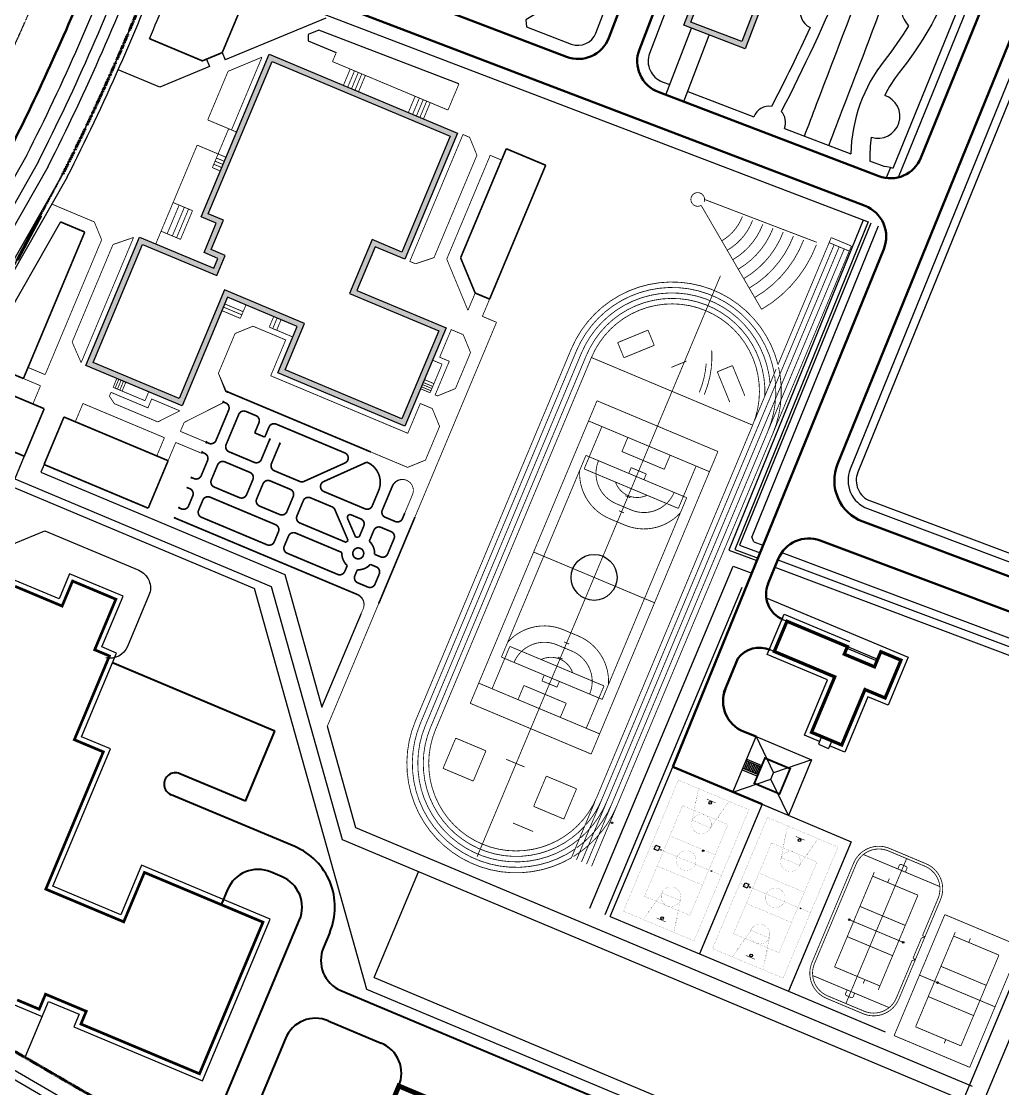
# Model space of a CAD drawing. Header units: millimetres. Extents: x 85680 to 1644304, y -104706 to 909689.
# Drawn here: x 1247889 to 1427488, y 63336 to 258549 of the extents above; entities that cross this region are included whole.
import ezdxf

# ---------------------------------------------------------------- set-up
doc = ezdxf.new("R2010")
doc.units = ezdxf.units.MM
doc.linetypes.add('DASHED', pattern=[5.5, 4, -1.5])
doc.linetypes.add('HIDDEN', pattern=[3.5, 2, -1.5])
for name, color, linetype in [('axes', 40, 'DASHED'), ('new building', 7, 'Continuous'), ('street2', 7, 'Continuous'), ('urban planing', 243, 'Continuous'), ('water', 5, 'Continuous')]:
    doc.layers.add(name, color=color, linetype=linetype)
for name, color, linetype, lineweight in [('red line', 240, 'HIDDEN', 100), ('road', 252, 'Continuous', 40), ('street', 7, 'Continuous', 50)]:
    doc.layers.add(name, color=color, linetype=linetype, lineweight=lineweight)
doc.linetypes.add('FENCELINE2', pattern='A,0.25,-0.1,[132,ltypeshp.shx,S=0.1,R=0,X=-0.1,Y=0],-0.1,1', length=1.45)

msp = doc.modelspace()

# ---------------------------------------------------------------- hatches: boundary and pattern name
at = {"layer": 'new building', "ltscale": 200}
h = msp.add_hatch(color=256, dxfattribs=at)
h.paths.add_polyline_path([(1384330, 290562), (1383396, 290919), (1380536, 283448), (1381470, 283090)])
h.paths.add_polyline_path([(1394603, 286629), (1392268, 287523), (1391911, 286589), (1393311, 286053), (1387591, 271110), (1386191, 271646), (1385833, 270712), (1388168, 269819)])
h.paths.add_polyline_path([(1380755, 281222), (1379821, 281580), (1376961, 274109), (1377895, 273751)])
h.paths.add_polyline_path([(1377895, 273751), (1376961, 274109), (1375560, 274645), (1372700, 267174), (1373634, 266816), (1376136, 273353), (1377537, 272817)])
h.paths.add_polyline_path([(1386767, 270355), (1385833, 270712), (1379756, 254836), (1370416, 258411), (1372919, 264948), (1371985, 265306), (1369125, 257834), (1380332, 253544)])
h.paths.add_polyline_path([(1401874, 340596), (1411213, 337021), (1405136, 321145), (1406069, 320787), (1412504, 337598), (1401298, 341888), (1398438, 334416), (1399371, 334059)])
h.paths.add_polyline_path([(1398656, 332191), (1397723, 332548), (1394862, 325077), (1397200, 324182), (1397557, 325116), (1396154, 325654)])
h.paths.add_polyline_path([(1397200, 324182), (1396266, 324540), (1393406, 317069), (1394340, 316711)])
h.paths.add_polyline_path([(1393625, 314843), (1392691, 315201), (1389831, 307729), (1390765, 307372)])
h.paths.add_polyline_path([(1407473, 320250), (1405136, 321145), (1404778, 320211), (1406181, 319673), (1400461, 304731), (1399061, 305267), (1398703, 304333), (1401038, 303439)])
h.paths.add_polyline_path([(1389006, 306974), (1390407, 306438), (1390765, 307372), (1389831, 307729), (1388430, 308266), (1385570, 300794), (1386504, 300437)])
h.paths.add_polyline_path([(1385789, 298569), (1384855, 298927), (1381995, 291455), (1384330, 290562), (1384687, 291495), (1383286, 292032)])
h.paths.add_polyline_path([(1399637, 303976), (1398703, 304333), (1392268, 287523), (1393202, 287165)])
at = {"layer": 'new building', "ltscale": 500}
h = msp.add_hatch(color=256, dxfattribs=at)
h.paths.add_polyline_path([(1327728, 238085), (1293245, 252539), (1280776, 222793), (1283575, 221620), (1281330, 216264), (1283864, 215202), (1283102, 213385), (1269535, 219072), (1259699, 195606), (1277294, 188230), (1285619, 208090), (1298392, 202736), (1294838, 194259), (1318081, 184515), (1325619, 202497), (1309281, 209346), (1312619, 217309), (1318062, 215027)])
h.paths.add_polyline_path([(1326395, 237540), (1317517, 216360), (1312073, 218641), (1307948, 208800), (1324286, 201952), (1317536, 185848), (1296171, 194804), (1299724, 203282), (1285074, 209423), (1276749, 189563), (1261031, 196151), (1270081, 217739), (1283647, 212053), (1285196, 215747), (1282662, 216809), (1284908, 222165), (1282109, 223338), (1293791, 251207)], flags=16)

# ---------------------------------------------------------------- linework, layer by layer
at = {"layer": 'axes', "ltscale": 0.0001}
msp.add_arc((891391, 415626, 0), 390241, 333.11394, 346.02699, dxfattribs=at)
at = {"layer": 'new building', "linetype": 'FENCELINE2'}
for p, q in [((1256283, 230051, 0), (1228244, 180964, 0)), ((1228244, 180964, 0), (1290583, 154833, 0))]:
    msp.add_line(p, q, dxfattribs=at)
at = {"layer": 'new building'}
for p, q in [((1351952, 96372, 0), (1378159, 158890, 0)), ((1378159, 158890, 0), (1381579, 157606, 0)), ((1354719, 95212, 0), (1379809, 155066, 0)), ((1382371, 127720, 0), (1385552, 121080, 0)), ((1355678, 94811, 0), (1367148, 122174, 0)), ((1383453, 115339, 0), (1371983, 87976, 0)), ((1383453, 115339, 0), (1399759, 108504, 0)), ((1399759, 108504, 0), (1388289, 81141, 0)), ((1312472, 83645, 0), (1320590, 103013, 0)), ((1312472, 83645, 0), (1412597, 41675, 0)), ((1388289, 81141, 0), (1405977, 73726, 0))]:
    msp.add_line(p, q, dxfattribs=at)
at = {"layer": 'new building', "ltscale": 200}
for p, q in [((1254815, 152915, 0), (1246755, 156293, 0)), ((1256731, 157485, 0), (1254815, 152915, 0)), ((1266499, 153390, 0), (1256731, 157485, 0)), ((1262623, 144143, 0), (1266499, 153390, 0)), ((1258898, 127696, 0), (1265319, 143013, 0)), ((1265319, 143013, 0), (1262623, 144143, 0)), ((1264202, 125473, 0), (1258898, 127696, 0)), ((1253676, 100362, 0), (1264202, 125473, 0)), ((1269879, 104192, 0), (1266092, 95158, 0)), ((1293427, 94321, 0), (1269879, 104192, 0)), ((1266092, 95158, 0), (1253676, 100362, 0)), ((1281032, 64751, 0), (1293427, 94321, 0)), ((1246356, 78798, 0), (1251703, 76556, 0)), ((1252854, 79303, 0), (1258461, 76953, 0)), ((1258461, 76953, 0), (1257484, 74622, 0)), ((1257484, 74622, 0), (1281032, 64751, 0))]:
    msp.add_line(p, q, dxfattribs=at)
at = {"layer": 'new building', "ltscale": 10000}
for p, q in [((1398962, 143912, 0), (1404495, 141593, 0)), ((1399078, 144189, 0), (1404611, 141869, 0)), ((1394350, 127738, 0), (1393771, 126354, 0)), ((1396195, 126964, 0), (1395615, 125581, 0)), ((1393771, 126354, 0), (1395615, 125581, 0)), ((1380535, 123339, 0), (1383302, 122179, 0)), ((1380651, 123616, 0), (1383418, 122456, 0)), ((1392516, 123467, 0), (1385552, 121080, 0)), ((1379839, 121679, 0), (1382606, 120519, 0)), ((1379955, 121956, 0), (1382722, 120796, 0)), ((1385083, 119962, 0), (1385552, 121080, 0)), ((1378119, 117575, 0), (1385083, 119962, 0)), ((1388264, 113322, 0), (1385083, 119962, 0))]:
    msp.add_line(p, q, dxfattribs=at)
at = {"layer": 'new building', "ltscale": 200, "elevation": 0}
for points in [[(1399371, 334059), (1401874, 340596), (1411213, 337021), (1404778, 320211), (1406181, 319673), (1400461, 304731), (1399061, 305267), (1391911, 286589), (1393311, 286053), (1387591, 271110), (1386191, 271646), (1379756, 254836), (1370416, 258411), (1372919, 264948)], [(1372700, 267174), (1375560, 274645), (1386767, 270355), (1380332, 253544), (1369125, 257834), (1371985, 265306)]]:
    msp.add_lwpolyline(points, dxfattribs=at)
at = {"layer": 'new building', "linetype": 'FENCELINE2', "elevation": 0}
for points in [[(1274338, 270931), (1402896, 221877), (1378496, 161968), (1382711, 160386)], [(1385813, 158687), (1450867, 134264), (1411170, 39562), (1311140, 81493), (1290583, 154833)]]:
    msp.add_lwpolyline(points, dxfattribs=at)
at = {"layer": 'new building', "ltscale": 500, "elevation": 0}
msp.add_lwpolyline([(1327728, 238085), (1318062, 215027), (1312619, 217309), (1309281, 209346), (1325619, 202497), (1318081, 184515), (1294838, 194259), (1298392, 202736), (1285619, 208090), (1277294, 188230), (1259699, 195606), (1269535, 219072), (1283102, 213385), (1283864, 215202), (1281330, 216264), (1283575, 221620), (1280776, 222793), (1293245, 252539), (1327728, 238085)], close=True, dxfattribs=at)
at = {"layer": 'new building', "elevation": 0}
msp.add_lwpolyline([(1401944, 222190), (1377371, 161856), (1382522, 159922)], dxfattribs=at)
at = {"layer": 'new building', "ltscale": 200, "const_width": 500, "elevation": 0, "flags": 128}
msp.add_lwpolyline([(1247125, 79560), (1251167, 77865), (1252318, 80612), (1259770, 77488), (1258793, 75158), (1280496, 66060), (1292118, 93785), (1270415, 102883), (1266628, 93849), (1252367, 99827), (1262893, 124937), (1257590, 127160), (1264010, 142477), (1261314, 143607), (1265190, 152854), (1257266, 156176), (1255351, 151606), (1246750, 155211)], dxfattribs=at)
at = {"layer": 'new building', "ltscale": 10000, "elevation": 0}
for points in [[(1393964, 126815), (1391197, 127975), (1395450, 138120), (1384383, 142759), (1387475, 150137), (1399465, 145111)], [(1380232, 121840), (1380812, 123223)], [(1380509, 121724), (1381089, 123107)], [(1380785, 121608), (1381365, 122991)], [(1381062, 121492), (1381642, 122875)], [(1381339, 121376), (1381919, 122759)], [(1381615, 121260), (1382195, 122643)], [(1381892, 121144), (1382472, 122527)], [(1382169, 121028), (1382749, 122411)], [(1382445, 120912), (1383025, 122295)]]:
    msp.add_lwpolyline(points, dxfattribs=at)
at = {"layer": 'new building', "ltscale": 10000, "const_width": 600, "elevation": 0}
msp.add_lwpolyline([(1402292, 136336), (1398039, 126191), (1392506, 128511), (1396758, 138655), (1385691, 143295), (1388011, 148828), (1399078, 144189), (1398498, 142806), (1404032, 140486), (1405191, 143253), (1408880, 141706), (1405981, 134790), (1402292, 136336)], dxfattribs=at)
at = {"layer": 'new building', "ltscale": 10000, "elevation": 0}
msp.add_lwpolyline([(1388264, 113322), (1378119, 117575), (1382371, 127720), (1392516, 123467)], close=True, dxfattribs=at)
at = {"layer": 'new building', "linetype": 'DASHED', "ltscale": 0.3, "const_width": 350, "elevation": 0}
msp.add_lwpolyline([(1386657, 117249), (1382046, 119182), (1383978, 123793), (1388590, 121860)], close=True, dxfattribs=at)
at = {"layer": 'new building', "ltscale": 0.2, "const_width": 900, "elevation": 0}
msp.add_lwpolyline([(1307703, 41679), (1316985, 63822), (1389432, 33454), (1380157, 11328)], dxfattribs=at)
at = {"layer": 'new building', "linetype": 'FENCELINE2'}
msp.add_arc((891392, 415626, 0), 409371, 333.04996, 339.3011, dxfattribs=at)
at = {"layer": 'red line', "linetype": 'HIDDEN', "ltscale": 0.001, "elevation": 0, "flags": 128}
msp.add_lwpolyline([(1517370, 837990), (1471409, 828281), (1425325, 820348, 0.3483004), (1421307, 816139), (1406780, 758966), (1402195, 746064), (1393562, 721770, 0.0132601), (1387844, 704215), (1373245, 647265), (1355164, 567055), (1348510, 537537, -0.0186239), (1341829, 512318), (1287620, 316783, -0.0239965), (1276325, 279271, -0.0324934), (1255414, 230547), (1227763, 178369), (1192399, 116458), (1194337, 100556), (1285733, 47513), (1392358, -14368)], format="xyb", dxfattribs=at)
at = {"layer": 'road', "ltscale": 100}
for p, q in [((1294280, 128748, 0), (1264561, 141205, 0)), ((1288901, 115917, 0), (1294280, 128748, 0)), ((1288901, 115917, 0), (1276903, 120947, 0)), ((1297917, 107619, 0), (1275292, 117103, 0)), ((1295597, 102085, 0), (1293496, 102966, 0)), ((1285643, 99752, 0), (1284483, 96986, 0)), ((1279537, 48252, 0), (1298811, 94232, 0)), ((1306391, 81274, 0), (1394071, 44521, 0)), ((1304072, 75741, 0), (1313771, 71675, 0))]:
    msp.add_line(p, q, dxfattribs=at)
at = {"layer": 'road', "ltscale": 0.2}
for p, q in [((1304345, 91913, 0), (1303177, 89127, 0)), ((1296219, 72527, 0), (1283968, 43302, 0))]:
    msp.add_line(p, q, dxfattribs=at)
at = {"layer": 'road', "ltscale": 100}
for centre, radius, start, end in [((1276097, 119025, 0), 2084, 67.25755, 247.25755), ((1293278, 96552, 0), 12000, 337.25755, 67.25755), ((1291176, 97433, 0), 6000, 67.25755, 157.25755), ((1293278, 96552, 0), 6000, 337.25755, 67.25755), ((1308711, 86808, 0), 6000, 157.25755, 247.25755), ((1301752, 70207, 0), 6000, 67.25755, 157.25755), ((1311452, 66141, 0), 6000, 337.25755, 67.25755)]:
    msp.add_arc(centre, radius, start, end, dxfattribs=at)
at = {"layer": 'street'}
for p, q in [((1402313, 224776, 0), (1276393, 272822, 0)), ((1367148, 122174, 0), (1405731, 216907, 0)), ((1458709, 139331, 0), (1394094, 163589, 0)), ((1384539, 155595, 0), (1386428, 160235, 0)), ((1376486, 135824, 0), (1379001, 141997, 0)), ((1382371, 127720, 0), (1380056, 128663, 0)), ((1367148, 122174, 0), (1383453, 115339, 0))]:
    msp.add_line(p, q, dxfattribs=at)
at = {"layer": 'street', "elevation": 0}
for points in [[(1406164, 396240, 1), (1403482, 389235), (1411784, 386058), (1360999, 253391, 0.4145288), (1364464, 245640), (1404826, 230239, 0.4077114), (1412522, 233582), (1480174, 399690), (1528426, 592597), (1551780, 685964, 0.1185631), (1552020, 712387), (1521677, 843784, 0.4087278), (1514591, 848304)], [(1606831, 563467, 0.4166065), (1602385, 570734), (1541893, 585044, 0.4104652), (1532291, 579200), (1486844, 397509), (1397274, 177586, 0.4223275), (1401871, 167079), (1461066, 144855, 0.4077335), (1471304, 149368), (1558655, 367233, 0.0352312), (1558913, 368037), (1606831, 563467)], [(1324414, 396115), (1291966, 279122, 0.3869224), (1295609, 271913), (1347647, 252057, 0.4138984), (1355389, 255518), (1403743, 381834)]]:
    msp.add_lwpolyline(points, format="xyb", dxfattribs=at)
at = {"layer": 'street'}
for centre, radius, start, end in [((891392, 415626, 0), 397705, 333.08707, 338.52604), ((1400174, 219170, 0), 6000, 337.83999, 69.11487), ((1391985, 157972, 0), 6000, 69.42267, 157.83999), ((1389188, 153756, 0), 5000, 157.25755, 247.25755), ((1383003, 139000, 0), 5000, 67.25755, 143.17422), ((1382319, 134219, 0), 6000, 157.83999, 247.83999)]:
    msp.add_arc(centre, radius, start, end, dxfattribs=at)
at = {"layer": 'street2', "ltscale": 0.2}
for p, q in [((1387255, 149145, 0), (1388011, 148828, 0)), ((1385691, 143295, 0), (1384936, 143611, 0))]:
    msp.add_line(p, q, dxfattribs=at)
at = {"layer": 'street2', "ltscale": 0.2, "elevation": 0}
msp.add_lwpolyline([(1406937, 231799), (1406163, 229899)], dxfattribs=at)
at = {"layer": 'urban planing'}
for p, q in [((1303589, 259116, 0), (1285214, 251480, 0)), ((1300389, 256127, 0), (1300387, 254971, 0)), ((1302313, 256927, 0), (1300389, 256127, 0)), ((1327988, 247130, 0), (1302313, 256927, 0)), ((1300387, 254971, 0), (1305515, 252822, 0)), ((1284654, 252827, 0), (1285214, 251480, 0)), ((1282325, 250280, 0), (1273241, 246505, 0)), ((1281765, 251627, 0), (1282325, 250280, 0)), ((1273241, 246505, 0), (1265627, 249697, 0)), ((1248885, 234067, 0), (1222177, 187310, 0)), ((1251011, 232922, 0), (1224273, 186113, 0)), ((1252772, 231972, 0), (1226010, 185121, 0)), ((1255064, 221869, 0), (1240547, 196454, 0)), ((1403333, 221624, 0), (1379342, 162718, 0)), ((1404722, 221058, 0), (1381579, 164236, 0)), ((1248432, 179008, 0), (1246693, 174858, 0)), ((1252048, 177492, 0), (1251469, 176108, 0)), ((1251469, 176108, 0), (1296094, 157402, 0)), ((1246693, 174858, 0), (1293596, 155196, 0)), ((1381975, 163332, 0), (1381579, 164236, 0)), ((1379342, 162718, 0), (1383088, 161312, 0)), ((1381975, 163332, 0), (1383615, 162716, 0)), ((1296094, 157402, 0), (1302906, 133098, 0)), ((1293596, 155196, 0), (1306577, 108887, 0)), ((1302906, 133098, 0), (1310131, 150334, 0)), ((1303884, 129610, 0), (1309074, 111093, 0)), ((1374077, 115837, 0), (1374127, 115957, 0)), ((1309074, 111093, 0), (1421876, 63809, 0)), ((1306577, 108887, 0), (1420716, 61042, 0)), ((1390382, 109002, 0), (1390433, 109122, 0)), ((1355678, 94811, 0), (1371983, 87976, 0)), ((1365054, 94312, 0), (1365004, 94192, 0)), ((1198326, 93038, 0), (1278746, 46365, 0)), ((1200796, 93339, 0), (1279331, 47760, 0)), ((1371983, 87976, 0), (1388289, 81141, 0)), ((1381359, 87477, 0), (1381309, 87357, 0)), ((1248569, 69082, 0), (1252854, 79303, 0)), ((1248569, 69082, 0), (1280501, 50550, 0))]:
    msp.add_line(p, q, dxfattribs=at)
at = {"layer": 'urban planing', "ltscale": 500, "elevation": 0}
msp.add_lwpolyline([(1602946, 564419, 0.4166065), (1601464, 566842), (1540972, 581151, 0.4104652), (1536171, 578230), (1490656, 396264), (1400978, 176077, 0.4223275), (1403277, 170824), (1462472, 148600, 0.4077335), (1467591, 150856), (1554942, 368722, 0.0352312), (1555028, 368990)], format="xyb", close=True, dxfattribs=at)
for points in [[(1532291, 579200), (1534716, 578594), (1489226, 396731), (1399589, 176643, 0.4223275), (1402750, 169419), (1461945, 147196), (1461066, 144855)], [(1417055, 323997, 0.038516), (1407566, 291812, -0.0437104), (1386967, 242072, -0.0437104)], [(1422399, 280041, -0.1231106), (1408574, 249188, 0.0497925), (1405893, 245000)], [(1360623, 277343, -0.1011221), (1340238, 258807), (1340342, 257520)], [(1340342, 257520), (1348538, 254393, 0.4138984), (1353054, 256412), (1360994, 277152)], [(1368249, 266736), (1362867, 252676, 0.4145288), (1365177, 247509), (1366572, 246976)], [(1410266, 257743, -0.0294063), (1405826, 251355, 0.1626969), (1399687, 234341)], [(1392236, 257436, -0.0130991), (1385198, 243003, -0.0130991)], [(1403450, 237338, 0.0434426), (1403188, 233005)]]:
    msp.add_lwpolyline(points, format="xyb", dxfattribs=at)
for points in [[(1482422, 418982), (1477792, 400469), (1408368, 230012)], [(1434574, 299657), (1435037, 299468), (1407400, 231611), (1406937, 231799)], [(1365857, 245109), (1370525, 257298)], [(1369127, 243861), (1373794, 256046)], [(1369842, 245729), (1381962, 241104)], [(1387568, 238965), (1399687, 234341)], [(1406937, 231799), (1406277, 231912), (1405801, 232014), (1403188, 233005)]]:
    msp.add_lwpolyline(points, dxfattribs=at)
at = {"layer": 'urban planing', "elevation": 0}
for points, format in [([(1274280, 273629, -0.0288159), (1255414, 230547), (1227314, 181353)], "xyb"), ([(1320900, 188653, 150, 150, 0), (1318617, 183207, 150, 150, 0), (1293529, 193723, 150, 150, 0), (1296276, 200277, 150, 150, 0), (1290279, 202791, 150, 150, 0), (1287007, 201452, 150, 150, 0), (1283962, 194189, 150, 300, 0), (1285302, 190917, 300, 300, 0), (1311898, 179769, 300, 300, 0)], "xyseb"), ([(1313952, 169149, 300, 300, 0), (1315788, 173529, 300, 150, -0.4142136), (1318406, 174600, 150, 150, 0), (1318406, 174600, 150, 150, -0.4142136), (1319477, 171983, 150, 150, 0), (1318073, 168632, 150, 150, 0)], "xyseb"), ([(1275949, 167730, 300, 300, 0), (1309381, 153716, 300, 150, -0.4142136), (1310452, 151099, 150, 150, 0), (1310131, 150334, 150, 150, 0)], "xyseb"), ([(1239763, 160245), (1252215, 165341), (1269370, 158150, -0.4142136), (1271245, 153569), (1267321, 144208, -0.3604366), (1263364, 142138, 0.3604366)], "xyb")]:
    msp.add_lwpolyline(points, format=format, dxfattribs=at)
for points, const_width in [([(1276761, 268860), (1289191, 263650), (1284654, 252827), (1281029, 251321), (1271352, 255377)], 300), ([(1291932, 251994), (1285727, 249415)], 150), ([(1286357, 238693), (1291932, 251994)], 150), ([(1304830, 251188), (1305515, 252822)], 150), ([(1304830, 251188), (1325973, 242325)], 150), ([(1306834, 246844), (1308083, 249824)], 150), ([(1281998, 240520), (1285727, 249415)], 150), ([(1307619, 246514), (1308868, 249495)], 150), ([(1308316, 246222), (1309565, 249203)], 150), ([(1308952, 245956), (1310201, 248936)], 150), ([(1309605, 245682), (1310855, 248662)], 150), ([(1325973, 242325), (1327988, 247130)], 150), ([(1318711, 241865), (1319961, 244845)], 150), ([(1319497, 241535), (1320746, 244516)], 150), ([(1320193, 241243), (1321443, 244224)], 150), ([(1320830, 240977), (1322079, 243957)], 150), ([(1321483, 240703), (1322733, 243683)], 150), ([(1281998, 240520), (1287279, 238307)], 150), ([(1282852, 231792), (1285836, 238912)], 150), ([(1328713, 237849), (1318984, 214641)], 150), ([(1320031, 214202), (1323421, 215344), (1331269, 234067), (1329930, 237339), (1328713, 237849)], 150), ([(1272488, 217834), (1280064, 235906)], 150), ([(1285345, 233692), (1280064, 235906)], 150), ([(1328280, 215297), (1336644, 235251)], 300), ([(1336644, 235251), (1343853, 232229)], 300), ([(1283110, 232409), (1284553, 231804)], 150), ([(1283349, 232978), (1284792, 232373)], 150), ([(1283591, 233555), (1285034, 232950)], 150), ([(1329624, 205696), (1325744, 215066), (1333699, 234046)], 150), ([(1333591, 207746), (1343853, 232229)], 300), ([(1333699, 234046), (1335775, 233176)], 150), ([(1282852, 231792), (1284295, 231187)], 150), ([(1252248, 193930), (1262585, 218592), (1261246, 221864), (1253468, 225124)], 150), ([(1274577, 219697), (1276777, 224945)], 150), ([(1275529, 219298), (1277729, 224546)], 150), ([(1279222, 223920), (1275665, 225411)], 150), ([(1372307, 224891), (1383364, 205872)], 150), ([(1393483, 218129), (1372929, 225972)], 150), ([(1276302, 218974), (1278502, 224222)], 150), ([(1277022, 218672), (1279222, 223920)], 150), ([(1255064, 221869), (1259498, 220010)], 300), ([(1248267, 193218), (1259498, 220010)], 300), ([(1258833, 196127), (1268431, 219025)], 150), ([(1264660, 217722), (1268431, 219025)], 150), ([(1277022, 218672), (1273465, 220163)], 150), ([(1386372, 195757), (1396114, 218998)], 150), ([(1399803, 217451), (1396114, 218998)], 150), ([(1257187, 199893), (1264660, 217722)], 150), ([(1349486, 105174), (1396650, 217689)], 150), ([(1350408, 104787), (1397572, 217302)], 150), ([(1351330, 104401), (1398494, 216916)], 150), ([(1352252, 104014), (1399803, 217451)], 150), ([(1399416, 216529), (1395727, 218075)], 150), ([(1330948, 208854), (1328280, 215297)], 300), ([(1320031, 214202), (1318984, 214641)], 150), ([(1330948, 208854), (1329624, 205696)], 150), ([(1330948, 208854), (1333591, 207746)], 300), ([(1288485, 205449), (1285105, 206865)], 150), ([(1333591, 207746), (1332267, 204588)], 150), ([(1287972, 204223), (1284592, 205640)], 150), ([(1288244, 204874), (1284865, 206291)], 150), ([(1287972, 204223), (1288999, 206674)], 150), ([(1293264, 202624), (1294070, 204548)], 150), ([(1293898, 202358), (1294705, 204282)], 150), ([(1294618, 202057), (1295424, 203980)], 150), ([(1322965, 175129), (1334858, 203502)], 150), ([(1332267, 204588), (1334858, 203502)], 150), ([(1293264, 202624), (1297585, 200813)], 150), ([(1323626, 190228), (1324066, 190043), (1327338, 191382), (1330100, 197972), (1328761, 201244), (1326564, 202165), (1324448, 197116), (1326205, 196379), (1323626, 190228)], 150), ([(1357031, 199798), (1362584, 202071)], 150), ([(1362584, 202071), (1363720, 199294)], 150), ([(1257187, 199893), (1258833, 196127)], 150), ([(1358167, 197022), (1357031, 199798)], 150), ([(1363720, 199294), (1358167, 197022)], 150), ([(1320001, 130545), (1348532, 198607)], 150), ([(1320924, 130158), (1349454, 198220)], 150), ([(1321846, 129772), (1350376, 197834)], 150), ([(1322768, 129385), (1351298, 197447)], 150), ([(1248255, 193223), (1240547, 196454)], 300), ([(1252248, 193930), (1249116, 195243)], 150), ([(1324896, 195844), (1322704, 190614)], 150), ([(1324896, 195844), (1323139, 196580)], 150), ([(1352221, 197061), (1337956, 163030)], 150), ([(1366840, 195261), (1369616, 196397)], 150), ([(1378040, 195592), (1375263, 194456)], 150), ([(1380312, 190039), (1378040, 195592)], 150), ([(1238739, 193289), (1252075, 187699)], 300), ([(1251399, 191905), (1248255, 193223)], 150), ([(1264689, 191611), (1265367, 193230)], 150), ([(1375263, 194456), (1377536, 188903)], 150), ([(1250000, 188569), (1251399, 191905)], 150), ([(1270528, 189163), (1264689, 191611)], 150), ([(1265050, 191460), (1265728, 193078)], 150), ([(1265474, 191282), (1266153, 192900)], 150), ([(1265910, 191099), (1266589, 192718)], 150), ([(1266330, 190923), (1267008, 192542)], 150), ([(1322704, 190614), (1320947, 191351)], 150), ([(1322859, 190985), (1321102, 191721)], 150), ([(1323029, 191390), (1321272, 192127)], 150), ([(1323188, 191769), (1321431, 192506)], 150), ([(1323405, 192288), (1321648, 193025)], 150), ([(1264010, 189992), (1264302, 190689)], 150), ([(1264010, 189992), (1264925, 188616)], 150), ([(1276891, 187315), (1271742, 189473), (1271064, 187854), (1264302, 190689)], 150), ([(1270528, 189163), (1271207, 190782)], 150), ([(1285669, 190951), (1285528, 190615)], 300), ([(1248432, 179008), (1252075, 187699)], 300), ([(1257767, 185313), (1259165, 188649)], 150), ([(1274078, 182398), (1259165, 188649)], 150), ([(1272867, 185287), (1264925, 188616)], 150), ([(1284748, 188754), (1277691, 185198)], 150), ([(1283518, 181906), (1285837, 187440)], 300), ([(1284908, 189135), (1284748, 188754)], 300), ([(1284840, 188942), (1285302, 188749)], 300), ([(1320900, 188653), (1323097, 187732), (1324436, 184460), (1321856, 178305), (1318584, 176965), (1311952, 179745)], 150), ([(1330047, 133816), (1353242, 189151)], 150), ([(1375376, 179873), (1353242, 189151)], 150), ([(1252048, 177492), (1255692, 186183)], 300), ([(1255692, 186183), (1274754, 178192)], 300), ([(1276891, 187315), (1272867, 185287)], 150), ([(1285362, 181133), (1287682, 186667)], 300), ([(1288991, 187202), (1290835, 186429)], 300), ([(1373830, 176184), (1351696, 185462)], 150), ([(1234030, 185045), (1248432, 179008)], 300), ([(1277002, 183553), (1277691, 185198)], 150), ([(1281748, 181564), (1277002, 183553)], 150), ([(1290598, 183276), (1291371, 185120)], 300), ([(1292442, 182503), (1293215, 184347)], 300), ([(1294524, 184883), (1307105, 179609)], 300), ([(1350897, 176689), (1354144, 184436)], 150), ([(1353202, 116628), (1381733, 184690)], 150), ([(1272679, 179062), (1274078, 182398)], 150), ([(1274754, 178192), (1276153, 181529)], 150), ([(1280887, 179544), (1276153, 181529)], 150), ([(1281670, 181350), (1281849, 181776)], 300), ([(1281748, 181564), (1282209, 181371)], 300), ([(1290598, 183276), (1292442, 182503)], 300), ([(1291818, 178427), (1293364, 182116)], 300), ([(1293197, 182187), (1293536, 182044)], 300), ([(1295051, 181420), (1295380, 181282)], 300), ([(1357807, 179864), (1358889, 182446)], 150), ([(1281056, 179947), (1280887, 179544)], 300), ([(1280975, 179720), (1281436, 179526)], 300), ([(1285898, 179824), (1290509, 177891)], 300), ([(1293662, 177654), (1295209, 181343)], 300), ([(1352181, 124537), (1375376, 179873)], 150), ([(1365554, 176617), (1357807, 179864)], 150), ([(1271111, 169501), (1274754, 178192)], 300), ([(1280812, 175451), (1281971, 178217)], 300), ([(1285125, 177980), (1289736, 176047)], 300), ([(1299638, 174409), (1307128, 177775)], 300), ([(1303236, 174381), (1311122, 177925)], 300), ([(1311122, 177925), (1311125, 177924)], 300), ([(1351221, 179155), (1335757, 142265)], 150), ([(1369666, 171423), (1351221, 179155)], 150), ([(1369666, 171423), (1351221, 179155)], 150), ([(1365554, 176617), (1366636, 179199)], 150), ([(1252048, 177492), (1271111, 169501)], 300), ([(1282656, 174677), (1283816, 177444)], 300), ([(1294198, 176345), (1298842, 174398)], 300), ([(1368135, 169463), (1350897, 176689)], 150), ([(1359060, 175869), (1359501, 176920)], 150), ([(1362267, 175760), (1359501, 176920)], 150), ([(1361827, 174709), (1362267, 175760)], 150), ([(1368135, 169463), (1371382, 177210)], 150), ([(1279089, 175265), (1278950, 174932)], 300), ([(1279042, 175108), (1279503, 174915)], 300), ([(1289112, 171971), (1290272, 174738)], 300), ([(1290956, 171198), (1292116, 173965)], 300), ([(1293425, 174501), (1297114, 172954)], 300), ([(1319917, 167859), (1322965, 175129)], 150), ([(1278327, 173397), (1278209, 173117)], 300), ([(1278268, 173264), (1278730, 173070)], 300), ([(1278492, 169917), (1279265, 171762)], 300), ([(1283192, 173369), (1287803, 171436)], 300), ([(1296490, 168879), (1297650, 171645)], 300), ([(1303260, 172547), (1310799, 169386)], 300), ([(1312108, 169922), (1313267, 172689)], 300), ([(1359358, 171407), (1358436, 171793)], 150), ([(1276796, 169745), (1276663, 169428)], 300), ([(1280337, 169144), (1281110, 170988)], 300), ([(1282419, 171524), (1294408, 166498)], 300), ([(1291492, 169889), (1295181, 168343)], 300), ([(1298334, 168105), (1299494, 170872)], 300), ([(1300803, 171408), (1304742, 169757)], 300), ([(1369666, 171423), (1354202, 134533)], 150), ([(1356737, 170337), (1358124, 169756)], 150), ([(1275998, 167891), (1275873, 167592)], 300), ([(1276722, 169575), (1277183, 169381)], 300), ([(1280872, 167835), (1292861, 162809)], 300), ([(1307698, 163595), (1305274, 169230)], 300), ([(1308249, 168287), (1310025, 167542)], 300), ([(1313300, 152073), (1319917, 167859)], 300), ([(1314488, 167840), (1316332, 167067)], 300), ([(1317641, 167603), (1318073, 168632)], 300), ([(1358198, 168640), (1357276, 169027)], 150), ([(1359511, 169174), (1358124, 169756)], 150), ([(1298870, 166797), (1307329, 163251)], 300), ([(1309076, 164188), (1307596, 167628)], 300), ([(1309722, 164230), (1310561, 166233)], 300), ([(1313715, 165996), (1315559, 165222)], 300), ([(1355577, 167570), (1356964, 166989)], 150), ([(1358351, 166408), (1356964, 166989)], 150), ([(1294170, 163345), (1294944, 165190)], 300), ([(1296015, 162572), (1296788, 164416)], 300), ([(1298097, 164952), (1306555, 161406)], 300), ([(1311566, 163457), (1312406, 165460)], 300), ([(1314935, 161147), (1316095, 163914)], 300), ([(1323690, 128998), (1337956, 163030)], 150), ([(1296550, 161263), (1305773, 157397)], 300), ([(1312546, 161064), (1313626, 160611)], 300), ([(1363779, 152205), (1341645, 161483)], 150), ([(1307082, 157933), (1307535, 159013)], 300), ([(1308926, 157160), (1309379, 158240)], 300), ([(1311772, 159220), (1312853, 158767)], 300), ([(1312615, 155613), (1313389, 157458)], 300), ([(1309462, 155851), (1311307, 155078)], 300), ([(1313300, 152073), (1303884, 129610)], 150), ([(1347072, 147281), (1348459, 146699)], 150), ([(1349846, 146118), (1348459, 146699)], 150), ([(1345912, 144514), (1347299, 143933)], 150), ([(1348147, 144662), (1347225, 145048)], 150), ([(1337289, 144225), (1334041, 136478)], 150), ([(1354527, 137000), (1337289, 144225)], 150), ([(1348686, 143351), (1347299, 143933)], 150), ([(1354202, 134533), (1335757, 142265)], 150), ([(1346987, 141895), (1346065, 142281)], 150), ([(1343596, 138979), (1343156, 137928)], 150), ([(1353727, 128227), (1331593, 137505)], 150), ([(1339869, 137072), (1338787, 134489)], 150), ([(1347616, 133824), (1339869, 137072)], 150), ([(1345923, 136768), (1343156, 137928)], 150), ([(1346363, 137819), (1345923, 136768)], 150), ([(1354527, 137000), (1351279, 129253)], 150), ([(1352181, 124537), (1330047, 133816)], 150), ([(1347616, 133824), (1346534, 131242)], 150), ([(1327390, 127447), (1325071, 121914)], 150), ([(1332924, 125128), (1327390, 127447)], 150), ([(1330604, 119594), (1332924, 125128)], 150), ([(1339985, 122168), (1336623, 123577)], 150), ([(1325071, 121914), (1330604, 119594)], 150), ([(1341649, 114965), (1343969, 120498)], 150), ([(1343969, 120498), (1349502, 118179)], 150), ([(1349502, 118179), (1347183, 112645)], 150), ([(1371824, 118224), (1370584, 112070)], 20), ([(1371203, 115646), (1371301, 115626)], 100), ([(1371371, 116479), (1371469, 116459)], 100), ([(1374957, 115609), (1373297, 116305)], 100), ([(1377358, 115904), (1373840, 110706)], 20), ([(1347183, 112645), (1341649, 114965)], 150), ([(1371035, 114812), (1371133, 114793)], 100), ([(1375955, 113654), (1375873, 113710)], 100), ([(1376432, 114357), (1376349, 114414)], 100), ([(1337867, 111919), (1341556, 110372)], 150), ([(1370689, 112411), (1374009, 111019)], 20), ([(1375479, 112950), (1375396, 113006)], 100), ([(1388130, 111389), (1386890, 105236)], 20), ([(1374875, 106102), (1366575, 109581)], 20), ([(1387676, 109644), (1387774, 109624)], 100), ([(1391263, 108774), (1389603, 109470)], 100), ([(1376021, 102369), (1363110, 107781)], 20), ([(1387340, 107978), (1387438, 107958)], 100), ([(1387508, 108811), (1387606, 108791)], 100), ([(1393663, 109069), (1390145, 103871)], 20), ([(1392737, 107523), (1392654, 107579)], 100), ([(1373716, 103335), (1365415, 106814)], 20), ([(1386994, 105576), (1390314, 104184)], 20), ([(1391784, 106115), (1391702, 106171)], 100), ([(1392261, 106819), (1392178, 106875)], 100), ([(1406567, 106821), (1413254, 104018)], 150), ([(1406761, 107282), (1413447, 104479)], 150), ([(1372556, 100568), (1364256, 104048)], 20), ([(1392581, 86389), (1400216, 104604)], 150), ([(1393042, 86196), (1400678, 104410)], 150), ([(1408301, 103519), (1408571, 104165)], 150), ([(1408964, 104325), (1409794, 103977)], 150), ([(1409955, 103585), (1409684, 102939)], 150), ([(1391181, 99267), (1382881, 102746)], 20), ([(1403682, 102202), (1396724, 85602)], 150), ([(1403682, 102202), (1403987, 102928)], 150), ([(1411983, 98723), (1403682, 102202)], 150), ([(1406449, 101042), (1406754, 101769)], 150), ([(1392327, 95534), (1379415, 100946)], 20), ([(1390021, 96500), (1381721, 99979)], 20), ([(1361773, 94245), (1365291, 99443)], 20), ([(1365122, 99130), (1368442, 97739)], 20), ([(1367307, 91926), (1368547, 98079)], 20), ([(1405024, 82122), (1411983, 98723)], 150), ([(1416125, 97935), (1408490, 79721)], 150), ([(1415664, 98128), (1412813, 91327)], 150), ([(1362699, 95792), (1362782, 95736)], 100), ([(1363176, 96496), (1363258, 96440)], 100), ([(1363652, 97200), (1363735, 97144)], 100), ([(1388861, 93733), (1380561, 97213)], 20), ([(1401363, 96669), (1409663, 93189)], 150), ([(1365834, 93844), (1364174, 94540)], 100), ([(1367760, 93670), (1367662, 93690)], 100), ([(1367928, 94504), (1367830, 94523)], 100), ([(1368096, 95337), (1367998, 95357)], 100), ([(1416902, 95170), (1407624, 73036)], 150), ([(1416902, 95170), (1430736, 89371)], 150), ([(1378078, 87410), (1381597, 92608)], 20), ([(1381427, 92295), (1384747, 90904)], 20), ([(1418509, 91243), (1418814, 91969)], 150), ([(1379957, 90365), (1380040, 90309)], 100), ([(1383612, 85091), (1384852, 91244)], 20), ([(1399043, 91135), (1407344, 87656)], 150), ([(1412620, 90866), (1411073, 87177)], 150), ([(1418509, 91243), (1411550, 74643)], 150), ([(1413274, 91133), (1412620, 90866)], 150), ([(1413274, 91133), (1412813, 91327)], 150), ([(1426809, 87764), (1418509, 91243)], 150), ([(1421276, 90083), (1421580, 90810)], 150), ([(1379005, 88957), (1379087, 88901)], 100), ([(1379481, 89661), (1379564, 89605)], 100), ([(1384401, 88502), (1384303, 88522)], 100), ([(1430736, 89371), (1421458, 67237)], 150), ([(1382139, 87009), (1380479, 87705)], 100), ([(1384066, 86835), (1383968, 86855)], 100), ([(1384234, 87669), (1384135, 87689)], 100), ([(1410880, 86715), (1408029, 79914)], 150), ([(1411535, 86983), (1410880, 86715)], 150), ([(1411535, 86983), (1411073, 87177)], 150), ([(1419851, 71163), (1426809, 87764)], 150), ([(1396724, 85602), (1405024, 82122)], 150), ([(1416190, 85710), (1424490, 82230)], 150), ([(1402257, 83282), (1401953, 82556)], 150), ([(1405024, 82122), (1404720, 81396)], 150), ([(1402139, 77503), (1395453, 80306)], 150), ([(1399023, 81385), (1398752, 80739)], 150), ([(1398913, 80347), (1399743, 79999)], 150), ([(1400135, 80160), (1400406, 80805)], 150), ([(1413870, 80176), (1422170, 76697)], 150), ([(1401946, 77042), (1395260, 79845)], 150), ([(1411550, 74643), (1419851, 71163)], 150), ([(1407624, 73036), (1421458, 67237)], 150), ([(1417084, 72323), (1416780, 71597)], 150)]:
    msp.add_lwpolyline(points, dxfattribs=dict(at, const_width=const_width))
at = {"layer": 'urban planing', "ltscale": 500, "elevation": 0}
msp.add_lwpolyline([(1326395, 237540), (1317517, 216360), (1312073, 218641), (1307948, 208800), (1324286, 201952), (1317536, 185848), (1296171, 194804), (1299724, 203282), (1285074, 209423), (1276749, 189563), (1261031, 196151), (1270081, 217739), (1283647, 212053), (1285196, 215747), (1282662, 216809), (1284908, 222165), (1282109, 223338), (1293791, 251207)], close=True, dxfattribs=at)
at = {"layer": 'urban planing', "elevation": 0}
for points, const_width in [([(1372847, 225526, 5.8284271), (1372307, 224891, 5.8284271)], 150), ([(1376077, 218407, 0.1715729), (1379854, 222852, 0.1715729)], 150), ([(1377082, 216678, 0.1715729), (1381722, 222139, 0.1715729)], 150), ([(1378087, 214949, 0.1715729), (1383591, 221426, 0.1715729)], 150), ([(1379092, 213220, 0.1715729), (1385460, 220713, 0.1715729)], 150), ([(1380097, 211491, 0.1715729), (1387328, 220000, 0.1715729)], 150), ([(1381103, 209762, 0.1715729), (1389197, 219287, 0.1715729)], 150), ([(1382108, 208033, 0.1715729), (1391065, 218574, 0.1715729)], 150), ([(1383364, 205872, 0.1715729), (1393401, 217683, 0.1715729)], 150), ([(1348532, 198607, -0.7207592), (1386372, 195757, -0.7207592)], 150), ([(1349454, 198220, -0.7492061), (1385694, 194140, -0.7492061)], 150), ([(1350376, 197834, -0.7864559), (1384921, 192295, -0.7864559)], 150), ([(1351298, 197447, -0.8409608), (1383954, 189988, -0.8409608)], 150), ([(1352221, 197061, -1), (1381733, 184690, -1)], 150), ([(1285302, 188749, -0.4142136), (1285837, 187440, -0.4142136)], 300), ([(1287682, 186667, -0.4142136), (1288991, 187202, -0.4142136)], 300), ([(1290835, 186429, -0.4142136), (1291371, 185120, -0.4142136)], 300), ([(1293215, 184347, -0.4142136), (1294524, 184883, -0.4142136)], 300), ([(1283518, 181906, -0.4142136), (1282209, 181371, -0.4142136)], 300), ([(1281436, 179526, -0.4142136), (1281971, 178217, -0.4142136)], 300), ([(1285898, 179824, -0.4142136), (1285362, 181133, -0.4142136)], 300), ([(1307105, 179609, -0.6559841), (1307128, 177775, -0.6559841)], 300), ([(1283816, 177444, -0.4142136), (1285125, 177980, -0.4142136)], 300), ([(1291818, 178427, -0.4142136), (1290509, 177891, -0.4142136)], 300), ([(1294198, 176345, -0.4142136), (1293662, 177654, -0.4142136)], 300), ([(1311125, 177924, -0.4142136), (1313267, 172689, -0.4142136)], 300), ([(1356737, 170337, -0.4142136), (1353523, 178190, -0.4142136)], 150), ([(1289736, 176047, -0.4142136), (1290272, 174738, -0.4142136)], 300), ([(1355577, 167570, -0.3188429), (1350073, 176417, -0.3188429)], 150), ([(1280812, 175451, -0.4142136), (1279503, 174915, -0.4142136)], 300), ([(1283192, 173369, -0.4142136), (1282656, 174677, -0.4142136)], 300), ([(1292116, 173965, -0.4142136), (1293425, 174501, -0.4142136)], 300), ([(1299638, 174409, -0.2077411), (1298842, 174398, -0.2077411)], 300), ([(1303260, 172547, -0.6559841), (1303236, 174381, -0.6559841)], 300), ([(1362403, 171866, -0.4472136), (1356628, 174286, -0.4472136)], 150), ([(1278730, 173070, -0.4142136), (1279265, 171762, -0.4142136)], 300), ([(1289112, 171971, -0.4142136), (1287803, 171436, -0.4142136)], 300), ([(1297114, 172954, -0.4142136), (1297650, 171645, -0.4142136)], 300), ([(1367364, 172388, -0.4142136), (1359511, 169174, -0.4142136)], 150), ([(1278492, 169917, -0.4142136), (1277183, 169381, -0.4142136)], 300), ([(1281110, 170988, -0.4142136), (1282419, 171524, -0.4142136)], 300), ([(1291492, 169889, -0.4142136), (1290956, 171198, -0.4142136)], 300), ([(1299494, 170872, -0.4142136), (1300803, 171408, -0.4142136)], 300), ([(1304742, 169757, -0.1942554), (1305274, 169230, -0.1942554)], 300), ([(1312108, 169922, -0.4142136), (1310799, 169386, -0.4142136)], 300), ([(1280872, 167835, -0.4142136), (1280337, 169144, -0.4142136)], 300), ([(1296490, 168879, -0.4142136), (1295181, 168343, -0.4142136)], 300), ([(1298870, 166797, -0.4142136), (1298334, 168105, -0.4142136)], 300), ([(1307596, 167628, -0.6746837), (1308249, 168287, -0.6746837)], 300), ([(1314488, 167840, -0.4142136), (1313952, 169149, -0.4142136)], 300), ([(1368518, 168685, -0.3188429), (1358351, 166408, -0.3188429)], 150), ([(1294408, 166498, -0.4142136), (1294944, 165190, -0.4142136)], 300), ([(1310025, 167542, -0.4142136), (1310561, 166233, -0.4142136)], 300), ([(1312406, 165460, -0.4142136), (1313715, 165996, -0.4142136)], 300), ([(1317641, 167603, -0.4142136), (1316332, 167067, -0.4142136)], 300), ([(1296788, 164416, -0.4142136), (1298097, 164952, -0.4142136)], 300), ([(1309073, 164197, -0.0543215), (1309722, 164230, -0.0543215)], 300), ([(1315559, 165222, -0.4142136), (1316095, 163914, -0.4142136)], 300), ([(1294170, 163345, -0.4142136), (1292861, 162809, -0.4142136)], 300), ([(1296550, 161263, -0.4142136), (1296015, 162572, -0.4142136)], 300), ([(1307329, 163251, -0.0421949), (1307698, 163595, -0.0421949)], 300), ([(1309164, 160313, -1), (1309937, 162157, -1)], 300), ([(1309937, 162157, -1), (1309164, 160313, -1)], 300), ([(1311566, 163457, -0.2265409), (1312546, 161064, -0.2265409)], 300), ([(1307535, 159013, -0.2265409), (1306555, 161406, -0.2265409)], 300), ([(1314935, 161147, -0.4142136), (1313626, 160611, -0.4142136)], 300), ([(1311772, 159220, -0.2265409), (1309379, 158240, -0.2265409)], 300), ([(1312853, 158767, -0.4142136), (1313389, 157458, -0.4142136)], 300), ([(1307082, 157933, -0.4142136), (1305773, 157397, -0.4142136)], 300), ([(1309462, 155851, -0.4142136), (1308926, 157160, -0.4142136)], 300), ([(1312615, 155613, -0.4142136), (1311307, 155078, -0.4142136)], 300), ([(1336905, 145003, -0.3188429), (1347072, 147281, -0.3188429)], 150), ([(1338059, 141300, -0.4142136), (1345912, 144514, -0.4142136)], 150), ([(1349846, 146118, -0.3188429), (1355350, 137271, -0.3188429)], 150), ([(1348686, 143351, -0.4142136), (1351900, 135498, -0.4142136)], 150), ([(1343021, 141823, -0.4472136), (1348795, 139402, -0.4472136)], 150), ([(1348563, 105561, -0.7207592), (1320001, 130545, -0.7207592)], 150), ([(1349241, 107177, -0.7492061), (1320924, 130158, -0.7492061)], 150), ([(1350015, 109023, -0.7864559), (1321846, 129772, -0.7864559)], 150), ([(1350982, 111330, -0.8409608), (1322768, 129385, -0.8409608)], 150), ([(1353202, 116628, -1), (1323690, 128998, -1)], 150), ([(1371653, 110055, -1), (1373045, 113375, -1)], 20), ([(1371653, 110055, 1), (1373045, 113375, 1)], 20), ([(1406761, 107282, 0.4142136), (1400216, 104604, 0.4142136)], 150), ([(1368870, 103415, -1), (1370261, 106735, -1)], 20), ([(1368870, 103415, 1), (1370261, 106735, 1)], 20), ([(1387958, 103220, -1), (1389350, 106540, -1)], 20), ([(1387958, 103220, 1), (1389350, 106540, 1)], 20), ([(1406567, 106821, 0.4142136), (1400678, 104410, 0.4142136)], 150), ([(1408964, 104325, 0.4142136), (1408571, 104165, 0.4142136)], 150), ([(1409955, 103585, 0.4142136), (1409794, 103977, 0.4142136)], 150), ([(1415664, 98128, 0.4142136), (1413254, 104018, 0.4142136)], 150), ([(1416125, 97935, 0.4142136), (1413447, 104479, 0.4142136)], 150), ([(1367478, 100095, 1), (1366086, 96774, 1)], 20), ([(1367478, 100095, -1), (1366086, 96774, -1)], 20), ([(1385175, 96580, -1), (1386567, 99900, -1)], 20), ([(1385175, 96580, 1), (1386567, 99900, 1)], 20), ([(1383783, 93260, 1), (1382392, 89939, 1)], 20), ([(1383783, 93260, -1), (1382392, 89939, -1)], 20), ([(1392581, 86389, 0.4142136), (1395260, 79845, 0.4142136)], 150), ([(1393042, 86196, 0.4142136), (1395453, 80306, 0.4142136)], 150), ([(1398752, 80739, 0.4142136), (1398913, 80347, 0.4142136)], 150), ([(1399743, 79999, 0.4142136), (1400135, 80160, 0.4142136)], 150), ([(1401946, 77042, 0.4142136), (1408490, 79721, 0.4142136)], 150), ([(1402139, 77503, 0.4142136), (1408029, 79914, 0.4142136)], 150)]:
    msp.add_lwpolyline(points, format="xyb", dxfattribs=dict(at, const_width=const_width))
at = {"layer": 'urban planing', "linetype": 'DASHED', "const_width": 150, "elevation": 0}
for points in [[(1331284, 105725), (1375841, 212021)], [(1381733, 184690), (1352221, 197061)], [(1398796, 78905), (1409911, 105420)]]:
    msp.add_lwpolyline(points, dxfattribs=at)
at = {"layer": 'urban planing', "linetype": 'HIDDEN', "const_width": 150, "elevation": 0}
for points in [[(1374244, 198383, -0.115725), (1372881, 190275, -0.115725)], [(1373230, 195918, -0.0800457), (1371959, 190661, -0.0800457)], [(1386472, 195339, -0.1567693), (1385422, 183143, -0.1567693)], [(1385754, 193776, -0.1384308), (1384500, 183530, -0.1384308)], [(1355969, 115468, -0.1384308), (1349542, 107390, -0.1384308)], [(1355047, 115854, -0.115725), (1350221, 109198, -0.115725)], [(1354125, 116241, -0.0800457), (1351267, 111649, -0.0800457)], [(1356891, 115081, -0.1567693), (1348932, 105782, -0.1567693)]]:
    msp.add_lwpolyline(points, format="xyb", dxfattribs=at)
for points in [[(1382100, 185565), (1386034, 194951)], [(1352835, 115752), (1348563, 105561)], [(1412263, 84103), (1426097, 78304)]]:
    msp.add_lwpolyline(points, dxfattribs=at)
at = {"layer": 'urban planing', "elevation": 0}
msp.add_lwpolyline([(1386366, 160081), (1454064, 134666), (1454453, 133765), (1392358, -14368)], dxfattribs=at)
at = {"layer": 'urban planing', "ltscale": 0.2, "elevation": 0}
msp.add_lwpolyline([(1387074, 161418), (1462566, 133076)], dxfattribs=at)
at = {"layer": 'urban planing', "ltscale": 10000, "elevation": 0}
msp.add_lwpolyline([(1384228, 153124), (1410189, 142242), (1406517, 133481), (1402828, 135027), (1398575, 124882), (1395808, 126042)], dxfattribs=at)
at = {"layer": 'urban planing', "const_width": 20, "elevation": 0}
for points in [[(1358084, 95792), (1370996, 90379), (1381047, 114358), (1368135, 119770)], [(1368895, 115115), (1361936, 98514), (1370236, 95035), (1377195, 111635)], [(1374389, 88957), (1387301, 83544), (1397352, 107523), (1384441, 112935)], [(1385200, 108280), (1378241, 91679), (1386542, 88200), (1393500, 104800)]]:
    msp.add_lwpolyline(points, close=True, dxfattribs=at)
at = {"layer": 'urban planing', "elevation": 0}
for points in [[(1364036, 107845), (1364717, 107559), (1364413, 106832), (1363731, 107118)], [(1365011, 107040), (1364919, 107079), (1364880, 106987), (1364972, 106948)], [(1374160, 103205), (1374252, 103166), (1374214, 103074), (1374122, 103113)], [(1380342, 101010), (1381023, 100725), (1380718, 99998), (1380037, 100283)], [(1381316, 100205), (1381224, 100244), (1381185, 100152), (1381278, 100113)], [(1390466, 96370), (1390558, 96331), (1390519, 96239), (1390427, 96278)]]:
    msp.add_lwpolyline(points, close=True, dxfattribs=at)
at = {"layer": 'urban planing', "linetype": 'Continuous', "const_width": 150, "elevation": 0}
for points in [[(1401991, 106164), (1415994, 100294)], [(1399550, 94176), (1409157, 90149)], [(1392713, 84030), (1406716, 78160)]]:
    msp.add_lwpolyline(points, dxfattribs=at)
at = {"layer": 'urban planing'}
for centre, radius in [((1352712, 156844, 0), 4200), ((1373982, 115611, 0), 245), ((1356002, 111960, 0), 138), ((1390288, 108776, 0), 245), ((1372678, 106844, 0), 138), ((1365149, 94538, 0), 245), ((1399422, 94229, 0), 138), ((1409284, 90095, 0), 138), ((1381454, 87703, 0), 245), ((1415580, 82712, 0), 138)]:
    msp.add_circle(centre, radius, dxfattribs=at)
for centre, radius, start, end in [((891391, 415626, 0), 400955, 333.0756, 339.44045), ((891392, 415626, 0), 403369, 333.06718, 339.60975), ((891392, 415626, 0), 405369, 333.06026, 339.65533), ((891392, 415626, 0), 412371, 337.1324, 339.15097)]:
    msp.add_arc(centre, radius, start, end, dxfattribs=at)
at = {"layer": 'urban planing', "ltscale": 500}
for centre, radius, start, end in [((1413311, 260827, 0), 4334, 78.95831, 225.36334), ((1393467, 260172, 0), 3000, 66.34301, 245.78221), ((1404655, 241175, 0), 4021, 252.56816, 72.06491), ((1384765, 240035, 0), 3000, 81.70696, 159.11487), ((1384765, 240035, 0), 3000, 339.11487, 42.76409)]:
    msp.add_arc(centre, radius, start, end, dxfattribs=at)
at = {"layer": 'water', "ltscale": 500}
for points, knots in [([(1391210, 237576, 0), (1391955, 239525, 0), (1400123, 260893, 0), (1412795, 294003, 0), (1429523, 336765, 0), (1437312, 362750, 0), (1443959, 376586, 0), (1445157, 379084, 0), (1445577, 379892, 0)], [252054.9451789, 252054.9451789, 252054.9451789, 252054.9451789, 258316.9837608, 320676.7883999, 358394.9945691, 396129.6915624, 401700.3836714, 404434.6453582, 404434.6453582, 404434.6453582, 404434.6453582]), ([(1447466, 375650, 0), (1446767, 374019, 0), (1443870, 366209, 0), (1437414, 348150, 0), (1425487, 316430, 0), (1413224, 282483, 0), (1403464, 256229, 0), (1398427, 243149, 0), (1396553, 238240, 0), (1395654, 235880, 0)], [32113.5629518, 32113.5629518, 32113.5629518, 32113.5629518, 37443.0575601, 57162.2003729, 89584.9726118, 139143.3205578, 165427.0321723, 173614.2426747, 181191.1139327, 181191.1139327, 181191.1139327, 181191.1139327])]:
    msp.add_open_spline(points, degree=3, knots=knots, dxfattribs=at)

doc.saveas('drawing.dxf')
